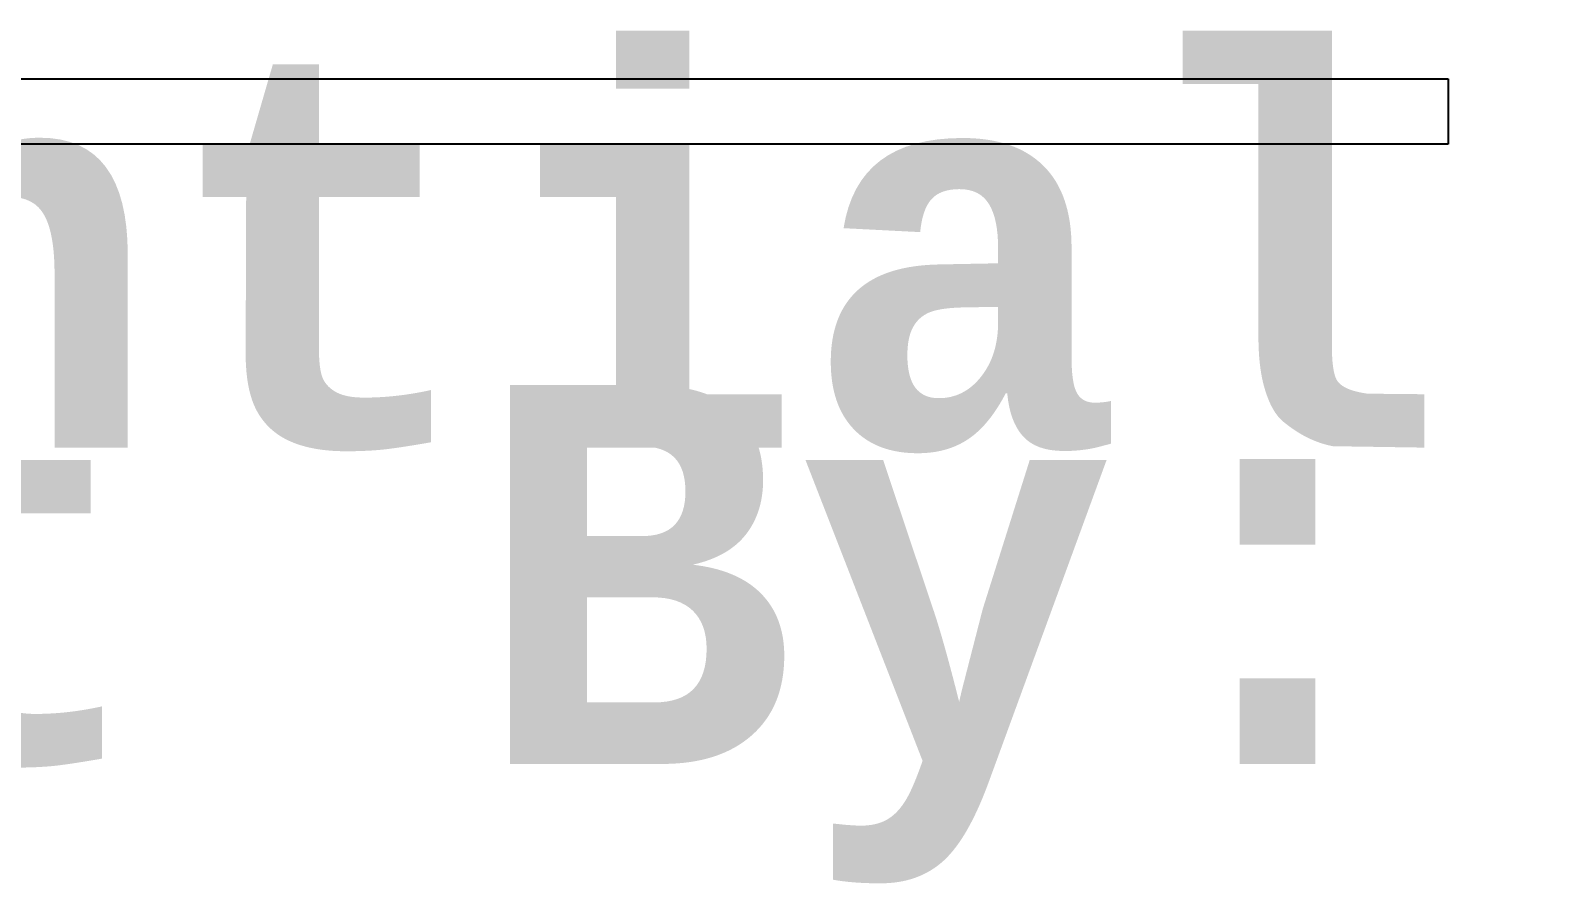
# Model space of a CAD drawing. Header units: inches. Extents: x -0.01 to 8.25, y -0.01 to 4.91.
# Drawn here: x 6.5214 to 6.8854, y 0.8624 to 1.0649 of the extents above; entities that cross this region are included whole.
import ezdxf

# ---------------------------------------------------------------- set-up
doc = ezdxf.new("R2010")
doc.units = ezdxf.units.IN
doc.header["$MEASUREMENT"] = 0
doc.layers.add('Top Overlay', color=2, linetype='Continuous')
doc.styles.add('Consolas_Bold', font='', dxfattribs={"height": 0.2})
doc.styles.get('Consolas_Bold').set_extended_font_data('Consolas', bold=True)

msp = doc.modelspace()

# ---------------------------------------------------------------- linework, layer by layer
at = {"layer": 'Top Overlay'}
for p, q in [((6.1763, 1.0534), (6.6513, 1.0534)), ((6.6513, 1.0534), (6.6517, 1.0534)), ((6.6517, 1.0534), (6.85788, 1.0534)), ((6.85788, 1.0534), (6.85788, 1.03794)), ((6.85788, 1.03794), (6.1763, 1.03794))]:
    msp.add_line(p, q, dxfattribs=at)

# ---------------------------------------------------------------- texts
at = {"layer": 'Top Overlay', "style": 'Consolas_Bold'}
for s, p in [('Essential Power Bar', (6.17097, 0.96586)), ('Built By:', (6.16918, 0.89075))]:
    msp.add_text(s, height=0.09, dxfattribs=at).set_placement(p)

doc.saveas('drawing.dxf')
